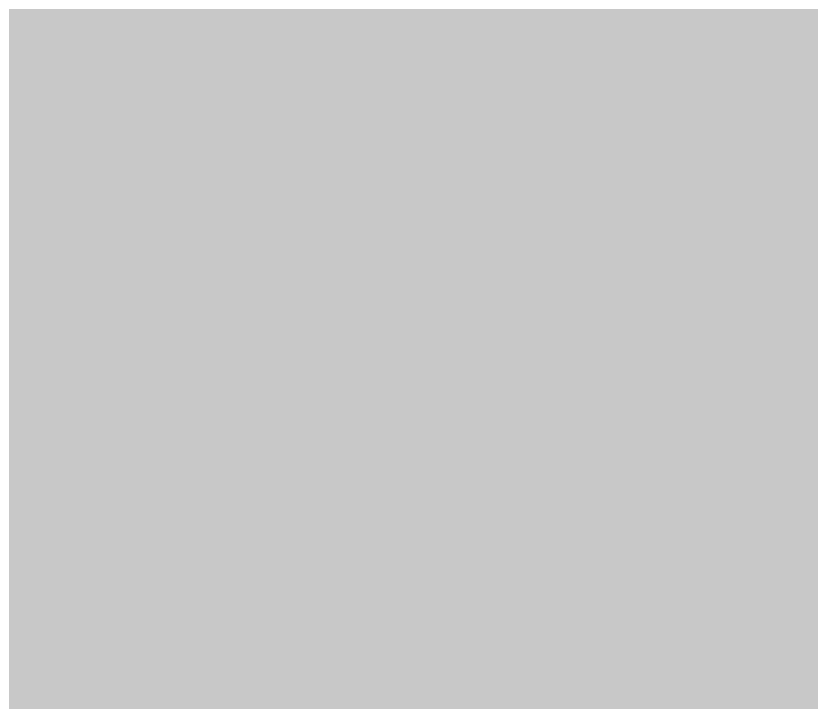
# Model space of a CAD drawing. Header units: millimetres. Extents: x 85 to 447, y 59 to 294.
# Drawn here: x 343.55918 to 343.60507, y 65.2237 to 65.26329 of the extents above; entities that cross this region are included whole.
import ezdxf

# ---------------------------------------------------------------- set-up
doc = ezdxf.new("R2010")
doc.units = ezdxf.units.MM
doc.layers.add('BG', color=7, linetype='Continuous')

msp = doc.modelspace()

# ---------------------------------------------------------------- hatches: boundary and pattern name
at = {"true_color": 0xffffff}
msp.add_hatch(color=7, dxfattribs=at).paths.add_polyline_path([(343.592614, 65.300964), (343.592371, 65.299354), (343.592038, 65.297771), (343.591616, 65.296214), (343.591102, 65.294682), (343.590498, 65.293177), (343.589801, 65.291697), (343.589012, 65.290242), (343.58813, 65.288813), (343.587154, 65.287408), (343.586083, 65.286028), (343.584918, 65.284673), (343.583658, 65.283343), (343.582301, 65.282036), (343.580847, 65.280754), (343.579297, 65.279495), (343.577648, 65.278261), (343.575901, 65.277049), (343.574055, 65.275861), (343.572109, 65.274697), (343.570063, 65.273555), (343.567916, 65.272436), (343.565667, 65.27134), (343.563317, 65.270266), (343.560864, 65.269214), (343.423351, 65.212911), (343.418066, 65.209885), (343.412999, 65.206849), (343.408149, 65.203803), (343.403518, 65.200749), (343.399105, 65.197687), (343.394913, 65.194617), (343.390942, 65.19154), (343.387191, 65.188456), (343.383663, 65.185367), (343.380357, 65.182273), (343.377275, 65.179174), (343.374416, 65.176072), (343.371783, 65.172966), (343.369374, 65.169857), (343.367192, 65.166746), (343.365237, 65.163634), (343.363509, 65.160521), (343.362009, 65.157408), (343.360738, 65.154295), (343.359697, 65.151183), (343.358885, 65.148072), (343.358305, 65.144964), (343.357957, 65.141859), (343.35784, 65.138757), (343.357977, 65.135221), (343.358391, 65.131676), (343.359083, 65.12812), (343.360055, 65.12455), (343.361311, 65.120964), (343.362853, 65.11736), (343.364682, 65.113735), (343.366802, 65.110088), (343.369214, 65.106414), (343.371922, 65.102714), (343.374926, 65.098983), (343.378231, 65.095219), (343.381837, 65.091421), (343.385748, 65.087586), (343.389966, 65.083712), (343.394492, 65.079796), (343.399331, 65.075835), (343.404483, 65.071829), (343.409951, 65.067773), (343.415738, 65.063666), (343.421846, 65.059506), (343.428277, 65.05529), (343.435034, 65.051016), (343.442119, 65.046682), (343.502126, 65.078537), (343.498323, 65.080896), (343.494691, 65.083227), (343.491229, 65.085533), (343.487936, 65.087816), (343.484811, 65.090076), (343.481853, 65.092316), (343.479061, 65.094538), (343.476434, 65.096742), (343.47397, 65.098931), (343.471669, 65.101107), (343.469529, 65.10327), (343.46755, 65.105424), (343.46573, 65.107568), (343.464068, 65.109706), (343.462563, 65.111838), (343.461214, 65.113967), (343.460021, 65.116094), (343.458981, 65.11822), (343.458094, 65.120348), (343.457359, 65.122479), (343.456774, 65.124614), (343.456339, 65.126756), (343.456052, 65.128906), (343.455912, 65.131066), (343.455925, 65.133025), (343.456058, 65.134978), (343.456315, 65.136925), (343.456693, 65.138866), (343.457195, 65.140801), (343.457821, 65.14273), (343.45857, 65.144653), (343.459444, 65.14657), (343.460443, 65.148481), (343.461567, 65.150387), (343.462817, 65.152287), (343.464194, 65.154182), (343.465697, 65.156071), (343.467328, 65.157954), (343.469086, 65.159833), (343.470972, 65.161705), (343.472987, 65.163573), (343.475131, 65.165435), (343.477405, 65.167293), (343.479808, 65.169145), (343.482342, 65.170992), (343.485007, 65.172834), (343.487803, 65.174671), (343.490732, 65.176504), (343.638087, 65.232842), (343.642596, 65.235929), (343.646925, 65.239026), (343.651073, 65.242131), (343.655039, 65.245245), (343.658824, 65.248368), (343.662427, 65.251499), (343.665847, 65.25464), (343.669084, 65.257789), (343.672138, 65.260947), (343.675008, 65.264113), (343.677694, 65.267288), (343.680195, 65.270471), (343.682511, 65.273662), (343.684642, 65.276861), (343.686587, 65.280069), (343.688346, 65.283284), (343.689918, 65.286508), (343.691303, 65.289739), (343.6925, 65.292979), (343.69351, 65.296226), (343.694331, 65.29948), (343.694963, 65.302743), (343.695406, 65.306012), (343.69566, 65.309289), (343.695649, 65.312789), (343.695431, 65.316302), (343.695004, 65.31983), (343.694368, 65.323375), (343.693522, 65.326935), (343.692464, 65.330514), (343.691193, 65.334111), (343.68971, 65.337727), (343.688012, 65.341364), (343.686099, 65.345021), (343.68397, 65.348701), (343.681624, 65.352403), (343.67906, 65.356129), (343.676276, 65.35988), (343.673273, 65.363656), (343.670048, 65.367459), (343.666602, 65.371288), (343.662933, 65.375146), (343.65904, 65.379032), (343.654922, 65.382949), (343.650578, 65.386896), (343.646007, 65.390875), (343.641209, 65.394886), (343.636182, 65.39893), (343.55656, 65.354339), (343.559766, 65.351822), (343.562821, 65.349333), (343.565727, 65.346871), (343.568484, 65.344437), (343.571091, 65.34203), (343.573549, 65.339649), (343.575858, 65.337295), (343.578019, 65.334966), (343.580032, 65.332664), (343.581897, 65.330386), (343.583614, 65.328133), (343.585183, 65.325905), (343.586606, 65.323701), (343.587881, 65.321522), (343.58901, 65.319365), (343.589993, 65.317232), (343.590829, 65.315122), (343.59152, 65.313034), (343.592064, 65.310969), (343.592464, 65.308926), (343.592718, 65.306904), (343.592828, 65.304903), (343.592793, 65.302923)])
at = {"layer": 'BG', "true_color": 0x5e416d}
msp.add_hatch(color=197, dxfattribs=at).paths.add_polyline_path([(309.369535, 58.523122), (429.369368, 58.523122), (429.369368, 158.523099), (309.369535, 158.523099)])

doc.saveas('drawing.dxf')
